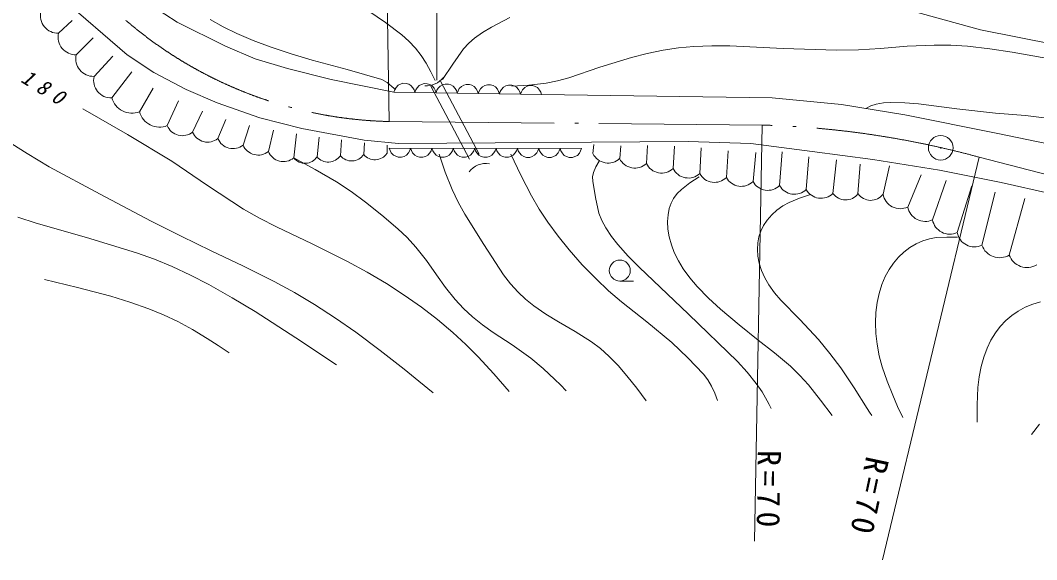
# Model space of a CAD drawing. Units: millimetres, scale not verified. Extents: x 61277 to 701277, y 6480 to 366480.
# Drawn here: x 127514 to 201413, y 230085 to 269340 of the extents above; entities that cross this region are included whole.
import ezdxf

# ---------------------------------------------------------------- set-up
doc = ezdxf.new("R2010")
doc.units = ezdxf.units.MM
doc.header["$LTSCALE"] = 1000
doc.linetypes.add('DASHED', pattern=[7.5, 6, -1.5])
doc.linetypes.add('LONG_DASHED_DOTTED', pattern=[15.25, 12, -1.5, 0.25, -1.5])
doc.layers.add('S-SUV', color=7, linetype='Continuous', lineweight=13)
doc.styles.add('ＭＳ ゴシック', font='')
doc.styles.get('ＭＳ ゴシック').set_extended_font_data('MS Gothic')

msp = doc.modelspace()

# ---------------------------------------------------------------- linework, layer by layer
at = {"layer": 'S-SUV'}
for p, q in [((157789, 264980), (157789, 294214)), ((103910, 293961), (135284, 266839)), ((154338, 261973), (153859, 291933)), ((135548, 271411), (138910, 269209)), ((190651, 270495), (197317, 268638)), ((152847, 270017), (154064, 269179)), ((130293, 268401), (131283, 269328)), ((138910, 269209), (142426, 267454)), ((141305, 269407), (142261, 268871)), ((154064, 269179), (155251, 268287)), ((161781, 268840), (163107, 269544)), ((142261, 268871), (143248, 268388)), ((143248, 268388), (144451, 267867)), ((155251, 268287), (155774, 267819)), ((160527, 268029), (161130, 268455)), ((161130, 268455), (161781, 268840)), ((197317, 268638), (202837, 267564)), ((131583, 266832), (132799, 268072)), ((144451, 267867), (145675, 267401)), ((155774, 267819), (156252, 267311)), ((159748, 267266), (160117, 267669)), ((160117, 267669), (160527, 268029)), ((192002, 267449), (193957, 267542)), ((193957, 267542), (195164, 267524)), ((195164, 267524), (196371, 267447)), ((135284, 266839), (137228, 265543)), ((142426, 267454), (144589, 266527)), ((145675, 267401), (147202, 266891)), ((147202, 266891), (148745, 266438)), ((156252, 267311), (156654, 266783)), ((156654, 266783), (157014, 266211)), ((158957, 266156), (159748, 267266)), ((171941, 266644), (173093, 266933)), ((173093, 266933), (174266, 267166)), ((174266, 267166), (175372, 267331)), ((175372, 267331), (176487, 267437)), ((176487, 267437), (177787, 267494)), ((177787, 267494), (179099, 267492)), ((179099, 267492), (182984, 267298)), ((182984, 267298), (186870, 267163)), ((186870, 267163), (188459, 267199)), ((188459, 267199), (190056, 267296)), ((190056, 267296), (192002, 267449)), ((196371, 267447), (198003, 267266)), ((198003, 267266), (199640, 267024)), ((199640, 267024), (202230, 266571)), ((132872, 265262), (134250, 266730)), ((144589, 266527), (146946, 265831)), ((148745, 266438), (151267, 265771)), ((157014, 266211), (157354, 265587)), ((158222, 265022), (158957, 266156)), ((169649, 265924), (171941, 266644)), ((134161, 263692), (135614, 265582)), ((137228, 265543), (139560, 264312)), ((146946, 265831), (150114, 265020)), ((151267, 265771), (153802, 265037)), ((157354, 265587), (157677, 264950)), ((167384, 265149), (169649, 265924)), ((150114, 265020), (154675, 264122)), ((153802, 265037), (154179, 264804)), ((154179, 264804), (154533, 264514)), ((154983, 264612), (154830, 264445)), ((155153, 264701), (154983, 264612)), ((155334, 264755), (155153, 264701)), ((155572, 264751), (155334, 264755)), ((155751, 264691), (155572, 264751)), ((155918, 264596), (155751, 264691)), ((156065, 264424), (155918, 264596)), ((156517, 264585), (156364, 264419)), ((156687, 264675), (156517, 264585)), ((156868, 264729), (156687, 264675)), ((157106, 264725), (156868, 264729)), ((157285, 264664), (157106, 264725)), ((157452, 264569), (157285, 264664)), ((157599, 264398), (157452, 264569)), ((158050, 264559), (157898, 264393)), ((158221, 264648), (158050, 264559)), ((158402, 264703), (158221, 264648)), ((158640, 264699), (158402, 264703)), ((158819, 264638), (158640, 264699)), ((158986, 264543), (158819, 264638)), ((159755, 264622), (159584, 264533)), ((159936, 264677), (159755, 264622)), ((160173, 264673), (159936, 264677)), ((160353, 264612), (160173, 264673)), ((160520, 264517), (160353, 264612)), ((161288, 264596), (161118, 264507)), ((161470, 264650), (161288, 264596)), ((161707, 264646), (161470, 264650)), ((161887, 264586), (161707, 264646)), ((162054, 264491), (161887, 264586)), ((162822, 264570), (162652, 264481)), ((163003, 264624), (162822, 264570)), ((163241, 264620), (163003, 264624)), ((163420, 264560), (163241, 264620)), ((163246, 264540), (164499, 264623)), ((163588, 264465), (163420, 264560)), ((164537, 264598), (164356, 264544)), ((164499, 264623), (165739, 264767)), ((164775, 264594), (164537, 264598)), ((164954, 264533), (164775, 264594)), ((165739, 264767), (166568, 264928)), ((166568, 264928), (167384, 265149)), ((136180, 262683), (137172, 264401)), ((139560, 264312), (141829, 263340)), ((154533, 264514), (154667, 264393)), ((154667, 264393), (154800, 264269)), ((154740, 264297), (154675, 264122)), ((154675, 264122), (165412, 263939)), ((154830, 264445), (154740, 264297)), ((156155, 264273), (156065, 264424)), ((156209, 264096), (156155, 264273)), ((156273, 264271), (156209, 264096)), ((156364, 264419), (156273, 264271)), ((157688, 264247), (157599, 264398)), ((157743, 264070), (157688, 264247)), ((157807, 264245), (157743, 264070)), ((157898, 264393), (157807, 264245)), ((159133, 264372), (158986, 264543)), ((159222, 264221), (159133, 264372)), ((159277, 264043), (159222, 264221)), ((159341, 264219), (159277, 264043)), ((159432, 264367), (159341, 264219)), ((159584, 264533), (159432, 264367)), ((160667, 264346), (160520, 264517)), ((160756, 264195), (160667, 264346)), ((160811, 264017), (160756, 264195)), ((160875, 264193), (160811, 264017)), ((160966, 264341), (160875, 264193)), ((161118, 264507), (160966, 264341)), ((162200, 264320), (162054, 264491)), ((162290, 264168), (162200, 264320)), ((162344, 263991), (162290, 264168)), ((162409, 264166), (162344, 263991)), ((162499, 264314), (162409, 264166)), ((162652, 264481), (162499, 264314)), ((163734, 264293), (163588, 264465)), ((163824, 264142), (163734, 264293)), ((163878, 263965), (163824, 264142)), ((163943, 264140), (163878, 263965)), ((164033, 264288), (163943, 264140)), ((164186, 264454), (164033, 264288)), ((164356, 264544), (164186, 264454)), ((165121, 264438), (164954, 264533)), ((165268, 264267), (165121, 264438)), ((165358, 264116), (165268, 264267)), ((165412, 263939), (165358, 264116)), ((165412, 263939), (182171, 263706)), ((138198, 261674), (139012, 263470)), ((141829, 263340), (144939, 262238)), ((182171, 263706), (187219, 263204)), ((187219, 263204), (191817, 262470)), ((188984, 262922), (189355, 263108)), ((189355, 263108), (189749, 263237)), ((189749, 263237), (190270, 263330)), ((190270, 263330), (190817, 263366)), ((190817, 263366), (191824, 263345)), ((191824, 263345), (192825, 263264)), ((192825, 263264), (195617, 262899)), ((132058, 262909), (135311, 261024)), ((140036, 261203), (140766, 262734)), ((191817, 262470), (198462, 261118)), ((195617, 262899), (198430, 262593)), ((198430, 262593), (200596, 262404)), ((200596, 262404), (202769, 262153)), ((141875, 260732), (142455, 262127)), ((143714, 260261), (144187, 261673)), ((144939, 262238), (147985, 261461)), ((181465, 261715), (180888, 231426)), ((135311, 261024), (138540, 259083)), ((145553, 259791), (145919, 261348)), ((147391, 259320), (147587, 261066)), ((147985, 261461), (152521, 260618)), ((198462, 261118), (213110, 258104)), ((126436, 260641), (128012, 259637)), ((149087, 259404), (149254, 260828)), ((150783, 259488), (150856, 260633)), ((152479, 259572), (152545, 260417)), ((152521, 260618), (155001, 260380)), ((154175, 259656), (154191, 260244)), ((155001, 260380), (176084, 260510)), ((169150, 259635), (169206, 260299)), ((171092, 259273), (171183, 260204)), ((173033, 258911), (173114, 260220)), ((174975, 258549), (175076, 260173)), ((176084, 260510), (180621, 260380)), ((180621, 260380), (185092, 259797)), ((128012, 259637), (129620, 258683)), ((168319, 260011), (154335, 260037)), ((154335, 260037), (154393, 259858)), ((154393, 259858), (154486, 259706)), ((154486, 259706), (154637, 259535)), ((154637, 259535), (154808, 259442)), ((154808, 259442), (154990, 259383)), ((155231, 259383), (155414, 259440)), ((155414, 259440), (155585, 259533)), ((155585, 259533), (155736, 259704)), ((155736, 259704), (155826, 259855)), ((155826, 259855), (155889, 260034)), ((155889, 260034), (155946, 259855)), ((155946, 259855), (156039, 259703)), ((156039, 259703), (156191, 259532)), ((156191, 259532), (156361, 259439)), ((156361, 259439), (156544, 259380)), ((156785, 259380), (156967, 259438)), ((156967, 259438), (157138, 259530)), ((157138, 259530), (157290, 259701)), ((157290, 259701), (157380, 259852)), ((157380, 259852), (157442, 260031)), ((157442, 260031), (157500, 259852)), ((157500, 259852), (157593, 259701)), ((157593, 259701), (157744, 259529)), ((157744, 259529), (157915, 259436)), ((157915, 259436), (158098, 259377)), ((157956, 259597), (158400, 258300)), ((158338, 259377), (158521, 259435)), ((158521, 259435), (158692, 259528)), ((158692, 259528), (158844, 259698)), ((158844, 259698), (158934, 259850)), ((158934, 259850), (158996, 260028)), ((158996, 260028), (159054, 259849)), ((159054, 259849), (159147, 259698)), ((159147, 259698), (159298, 259526)), ((159298, 259526), (159469, 259433)), ((159469, 259433), (159651, 259374)), ((159892, 259374), (160075, 259432)), ((160075, 259432), (160246, 259525)), ((160246, 259525), (160398, 259695)), ((160398, 259695), (160487, 259847)), ((160487, 259847), (160550, 260025)), ((160550, 260025), (160608, 259846)), ((160608, 259846), (160701, 259695)), ((160701, 259695), (160852, 259524)), ((160852, 259524), (161023, 259430)), ((161023, 259430), (161205, 259371)), ((161446, 259371), (161629, 259429)), ((161629, 259429), (161800, 259522)), ((161800, 259522), (161952, 259692)), ((161952, 259692), (162041, 259844)), ((162041, 259844), (162104, 260022)), ((162104, 260022), (162162, 259843)), ((162162, 259843), (162255, 259692)), ((162255, 259692), (162406, 259521)), ((162406, 259521), (162576, 259427)), ((162576, 259427), (162759, 259368)), ((163000, 259368), (163182, 259426)), ((163180, 259597), (163898, 258067)), ((163182, 259426), (163354, 259519)), ((163354, 259519), (163505, 259689)), ((163505, 259689), (163595, 259841)), ((163595, 259841), (163657, 260019)), ((163657, 260019), (163715, 259841)), ((163715, 259841), (163808, 259689)), ((163808, 259689), (163960, 259518)), ((163960, 259518), (164130, 259424)), ((164130, 259424), (164313, 259366)), ((164554, 259365), (164736, 259423)), ((164736, 259423), (164907, 259516)), ((164907, 259516), (165059, 259687)), ((165059, 259687), (165149, 259838)), ((165149, 259838), (165211, 260016)), ((165211, 260016), (165269, 259838)), ((165269, 259838), (165362, 259686)), ((165362, 259686), (165513, 259515)), ((165513, 259515), (165684, 259421)), ((165684, 259421), (165866, 259363)), ((166107, 259362), (166290, 259420)), ((166290, 259420), (166461, 259513)), ((166461, 259513), (166613, 259684)), ((166613, 259684), (166703, 259835)), ((166703, 259835), (166765, 260014)), ((166765, 260014), (166823, 259835)), ((166823, 259835), (166916, 259683)), ((166916, 259683), (167067, 259512)), ((167067, 259512), (167238, 259418)), ((167238, 259418), (167420, 259360)), ((167661, 259359), (167844, 259417)), ((167844, 259417), (168015, 259510)), ((168015, 259510), (168167, 259681)), ((168167, 259681), (168256, 259832)), ((168256, 259832), (168319, 260011)), ((176916, 258186), (177022, 260062)), ((178852, 257897), (178984, 259841)), ((180788, 257607), (180993, 259730)), ((182724, 257317), (182914, 259761)), ((184659, 257027), (184845, 259413)), ((185092, 259797), (189499, 259214)), ((129620, 258683), (133312, 256678)), ((138540, 259083), (141119, 257318)), ((147391, 259320), (148959, 258474)), ((154990, 259383), (155231, 259383)), ((156544, 259380), (156785, 259380)), ((158098, 259377), (158338, 259377)), ((159651, 259374), (159892, 259374)), ((161205, 259371), (161446, 259371)), ((162759, 259368), (163000, 259368)), ((164313, 259366), (164554, 259365)), ((165866, 259363), (166107, 259362)), ((167420, 259360), (167661, 259359)), ((169357, 258674), (169180, 258255)), ((169598, 259081), (169357, 258674)), ((186595, 256737), (186870, 259192)), ((188421, 256708), (188579, 258875)), ((189499, 259214), (194359, 258436)), ((197229, 259379), (190208, 230085)), ((190247, 256680), (190715, 258749)), ((148959, 258474), (150502, 257574)), ((158400, 258300), (158902, 257022)), ((163898, 258067), (164672, 256558)), ((169180, 258255), (169126, 257951)), ((169126, 257951), (169132, 257627)), ((176868, 257960), (176201, 257516)), ((192043, 255752), (193025, 258088)), ((194359, 258436), (198830, 257529)), ((141119, 257318), (143734, 255601)), ((150502, 257574), (151569, 256873)), ((169132, 257627), (169332, 256452)), ((176201, 257516), (175590, 257037)), ((193840, 254825), (194829, 257693)), ((195637, 253898), (196696, 257282)), ((198830, 257529), (202502, 256723)), ((133312, 256678), (137038, 254723)), ((151569, 256873), (152610, 256116)), ((158902, 257022), (159339, 256108)), ((164672, 256558), (165236, 255595)), ((169332, 256452), (169586, 255313)), ((175277, 256724), (175009, 256370)), ((175590, 257037), (175277, 256724)), ((184965, 256667), (184176, 256406)), ((197433, 252970), (198405, 256839)), ((152610, 256116), (153810, 255165)), ((159339, 256108), (159831, 255220)), ((174829, 256031), (174697, 255652)), ((175009, 256370), (174829, 256031)), ((182956, 255837), (182527, 255530)), ((183411, 256089), (182956, 255837)), ((184176, 256406), (183411, 256089)), ((199423, 252255), (200541, 256380)), ((127340, 255019), (128677, 254572)), ((143734, 255601), (144913, 254932)), ((153810, 255165), (154974, 254166)), ((159831, 255220), (161207, 253014)), ((165236, 255595), (165858, 254654)), ((169586, 255313), (169805, 254769)), ((174607, 255189), (174576, 254707)), ((174697, 255652), (174607, 255189)), ((182155, 255191), (181820, 254804)), ((182527, 255530), (182155, 255191)), ((128677, 254572), (132327, 253528)), ((137038, 254723), (139199, 253619)), ((144913, 254932), (146130, 254310)), ((146130, 254310), (148731, 253077)), ((165858, 254654), (166618, 253624)), ((169805, 254769), (170085, 254239)), ((170085, 254239), (170492, 253615)), ((174576, 254707), (174605, 254146)), ((181558, 254414), (181347, 253989)), ((181820, 254804), (181558, 254414)), ((132327, 253528), (135959, 252427)), ((139199, 253619), (141397, 252564)), ((154974, 254166), (155646, 253524)), ((155646, 253524), (156280, 252834)), ((166618, 253624), (167426, 252629)), ((170492, 253615), (170951, 253022)), ((174605, 254146), (174694, 253592)), ((174694, 253592), (174850, 253009)), ((181210, 253580), (181129, 253146)), ((181347, 253989), (181210, 253580)), ((194097, 253526), (193617, 253441)), ((194874, 253569), (194097, 253526)), ((195650, 253552), (194874, 253569)), ((148731, 253077), (151304, 251790)), ((156280, 252834), (157042, 251850)), ((161207, 253014), (162643, 250827)), ((170951, 253022), (171714, 252170)), ((174850, 253009), (175065, 252442)), ((181129, 253146), (181106, 252672)), ((192202, 252809), (191760, 252477)), ((192658, 253079), (192202, 252809)), ((193139, 253293), (192658, 253079)), ((193617, 253441), (193139, 253293)), ((135959, 252427), (137263, 251951)), ((141397, 252564), (143703, 251477)), ((167426, 252629), (168375, 251555)), ((171714, 252170), (172512, 251368)), ((175065, 252442), (175364, 251837)), ((181106, 252672), (181143, 252184)), ((181143, 252184), (181247, 251659)), ((191359, 252099), (190998, 251674)), ((191760, 252477), (191359, 252099)), ((137263, 251951), (138547, 251418)), ((138547, 251418), (139897, 250790)), ((143703, 251477), (145981, 250337)), ((151304, 251790), (152734, 251011)), ((157042, 251850), (157763, 250819)), ((168375, 251555), (169374, 250516)), ((172512, 251368), (176101, 247956)), ((175364, 251837), (175717, 251260)), ((175717, 251260), (176201, 250598)), ((181247, 251659), (181412, 251138)), ((190998, 251674), (190688, 251215)), ((139897, 250790), (141221, 250106)), ((152734, 251011), (154134, 250180)), ((157763, 250819), (158425, 249902)), ((162643, 250827), (163149, 250170)), ((176201, 250598), (176734, 249971)), ((181412, 251138), (181648, 250604)), ((181648, 250604), (181940, 250090)), ((190402, 250683), (190166, 250114)), ((190688, 251215), (190402, 250683)), ((129261, 250475), (131679, 249893)), ((131679, 249893), (134086, 249252)), ((141221, 250106), (142911, 249152)), ((145981, 250337), (147451, 249526)), ((154134, 250180), (155415, 249344)), ((158425, 249902), (159137, 249020)), ((163149, 250170), (163703, 249550)), ((169374, 250516), (170280, 249656)), ((171101, 250363), (172096, 250363)), ((176734, 249971), (177560, 249120)), ((181940, 250090), (182347, 249518)), ((190166, 250114), (189967, 249467)), ((134086, 249252), (135475, 248827)), ((142911, 249152), (144579, 248141)), ((147451, 249526), (148899, 248657)), ((155415, 249344), (156671, 248453)), ((163703, 249550), (164251, 249035)), ((170280, 249656), (171226, 248841)), ((177560, 249120), (178418, 248321)), ((182347, 249518), (182805, 248977)), ((189967, 249467), (189822, 248796)), ((135475, 248827), (136855, 248342)), ((136855, 248342), (137920, 247909)), ((148899, 248657), (150419, 247673)), ((156671, 248453), (157837, 247559)), ((159137, 249020), (159742, 248366)), ((159742, 248366), (160388, 247756)), ((164251, 249035), (164841, 248563)), ((164841, 248563), (165716, 247963)), ((171226, 248841), (173069, 247393)), ((178418, 248321), (179775, 247175)), ((182805, 248977), (184197, 247565)), ((189822, 248796), (189729, 248065)), ((200073, 248180), (200588, 248461)), ((200588, 248461), (201138, 248691)), ((201138, 248691), (201697, 248859)), ((137920, 247909), (138958, 247421)), ((144579, 248141), (147557, 246234)), ((150419, 247673), (151913, 246634)), ((160388, 247756), (161117, 247168)), ((165716, 247963), (166638, 247404)), ((176101, 247956), (179650, 244499)), ((184197, 247565), (185544, 246113)), ((189729, 248065), (189697, 247331)), ((199169, 247488), (199598, 247855)), ((199598, 247855), (200073, 248180)), ((138958, 247421), (140034, 246833)), ((140034, 246833), (141091, 246188)), ((157837, 247559), (158972, 246613)), ((161117, 247168), (161892, 246621)), ((166638, 247404), (167861, 246694)), ((173069, 247393), (174873, 245899)), ((179775, 247175), (181173, 246073)), ((189697, 247331), (189724, 246546)), ((198423, 246606), (198770, 247063)), ((198770, 247063), (199169, 247488)), ((141091, 246188), (141889, 245670)), ((147557, 246234), (150502, 244278)), ((151913, 246634), (153683, 245313)), ((158972, 246613), (159905, 245758)), ((161892, 246621), (163281, 245710)), ((167861, 246694), (169043, 245939)), ((185544, 246113), (186377, 245103)), ((189724, 246546), (189812, 245767)), ((198091, 246063), (198423, 246606)), ((141889, 245670), (142690, 245137)), ((159905, 245758), (160798, 244859)), ((163281, 245710), (164642, 244747)), ((169043, 245939), (169692, 245444)), ((169692, 245444), (170304, 244901)), ((174873, 245899), (176043, 244768)), ((181173, 246073), (182358, 245141)), ((189812, 245767), (189971, 244931)), ((197561, 244831), (197810, 245488)), ((197810, 245488), (198091, 246063)), ((153683, 245313), (155423, 243940)), ((160798, 244859), (161941, 243605)), ((164642, 244747), (165525, 244003)), ((170304, 244901), (170985, 244208)), ((176043, 244768), (177188, 243577)), ((182358, 245141), (183507, 244161)), ((186377, 245103), (187168, 244049)), ((189971, 244931), (190189, 244113)), ((197369, 244157), (197561, 244831)), ((155423, 243940), (156478, 243084)), ((165525, 244003), (166379, 243206)), ((170985, 244208), (171622, 243474)), ((179650, 244499), (180353, 243732)), ((183507, 244161), (184186, 243501)), ((187168, 244049), (188154, 242594)), ((190189, 244113), (190536, 243083)), ((197220, 243386), (197369, 244157)), ((161941, 243605), (163054, 242320)), ((166379, 243206), (166793, 242800)), ((171622, 243474), (172330, 242568)), ((177188, 243577), (177505, 243166)), ((177505, 243166), (177774, 242717)), ((180353, 243732), (181015, 242919)), ((184186, 243501), (184822, 242799)), ((197131, 242610), (197220, 243386)), ((156478, 243084), (157537, 242217)), ((166793, 242800), (167213, 242384)), ((172330, 242568), (173016, 241635)), ((177774, 242717), (178006, 242201)), ((181015, 242919), (181443, 242295)), ((184822, 242799), (185703, 241701)), ((188154, 242594), (189096, 241096)), ((190536, 243083), (190945, 242060)), ((197079, 241351), (197131, 242610)), ((178006, 242201), (178208, 241667)), ((181443, 242295), (181819, 241642)), ((185703, 241701), (186546, 240568)), ((190945, 242060), (191303, 241240)), ((181819, 241642), (181963, 241369)), ((181963, 241369), (182110, 241086)), ((189096, 241096), (189259, 240832)), ((191303, 241240), (191673, 240424)), ((197087, 240089), (197079, 241351)), ((189259, 240832), (189421, 240568)), ((201036, 239186), (201617, 239960))]:
    msp.add_line(p, q, dxfattribs=at)
at = {"layer": 'S-SUV', "linetype": 'DASHED'}
for p, q in [((158070, 264910), (161184, 259042)), ((157363, 264535), (160478, 258667))]:
    msp.add_line(p, q, dxfattribs=at)
at = {"layer": 'S-SUV', "linetype": 'LONG_DASHED_DOTTED'}
for p, q in [((154338, 261973), (181465, 261715)), ((197229, 259379), (215050, 254791))]:
    msp.add_line(p, q, dxfattribs=at)
at = {"layer": 'S-SUV'}
for centre, radius in [((194437, 260064), 896), ((194437, 260064), 27), ((171101, 251128), 765)]:
    msp.add_circle(centre, radius, dxfattribs=at)
for centre, radius, start, end in [((130253, 269682), 1282, 166.97968, 271.82166), ((131542, 268113), 1282, 166.97968, 271.82166), ((132831, 266543), 1282, 166.97968, 271.82166), ((134121, 264973), 1282, 166.97968, 271.82166), ((157018, 266196), 1621, 266.46751, 320.79124), ((135628, 264103), 1523, 195.62961, 291.2403), ((137646, 263093), 1523, 195.62961, 291.2403), ((139294, 262128), 1186, 202.50531, 308.76552), ((141132, 261657), 1186, 202.50531, 308.76552), ((142971, 261186), 1186, 202.50531, 308.76552), ((144810, 260716), 1186, 202.50531, 308.76552), ((146649, 260245), 1186, 202.50531, 308.76552), ((148208, 259998), 1061, 219.70868, 325.96889), ((149904, 260082), 1061, 219.70868, 325.96889), ((151599, 260166), 1061, 219.70868, 325.96889), ((153295, 260250), 1061, 219.70868, 325.96889), ((170257, 260182), 1234, 206.30188, 312.56209), ((161369, 257380), 1540, 80.57122, 143.03159), ((172198, 259820), 1234, 206.30188, 312.56209), ((174140, 259458), 1234, 206.30188, 312.56209), ((176081, 259096), 1234, 206.30188, 312.56209), ((177993, 258767), 1223, 208.35591, 314.61612), ((179929, 258478), 1223, 208.35591, 314.61612), ((181864, 258188), 1223, 208.35591, 314.61612), ((183800, 257898), 1223, 208.35591, 314.61612), ((185736, 257608), 1223, 208.35591, 314.61612), ((187519, 257408), 1141, 215.96051, 322.22072), ((189345, 257379), 1141, 215.96051, 322.22072), ((191499, 256902), 1272, 190.06708, 295.33379), ((193296, 255975), 1272, 190.06708, 295.33379), ((195092, 255047), 1272, 190.06708, 295.33379), ((196889, 254120), 1272, 190.06708, 295.33379), ((198721, 253429), 1368, 199.61618, 300.86488), ((200711, 252715), 1368, 199.61618, 300.86488)]:
    msp.add_arc(centre, radius, start, end, dxfattribs=at)
at = {"layer": 'S-SUV', "linetype": 'LONG_DASHED_DOTTED'}
for centre, radius, start, end in [((155058, 292429), 30465, 229.27806, 268.64656), ((179627, 194973), 66768, 74.71482, 88.42302)]:
    msp.add_arc(centre, radius, start, end, dxfattribs=at)

# ---------------------------------------------------------------- texts
at = {"layer": 'S-SUV', "attachment_point": 7, "style": 'ＭＳ ゴシック'}
for s, insert, char_height, rotation in [('\\T1.73;\\Q15;180', (127451, 264891), 1100, 328.2), ('\\T1.3;R=70', (181114, 238072), 1686, 269.2), ('\\T1.3;R=70', (189007, 237696), 1686, 258)]:
    msp.add_mtext(s, dxfattribs=dict(at, insert=insert, char_height=char_height, rotation=rotation))

doc.saveas('drawing.dxf')
